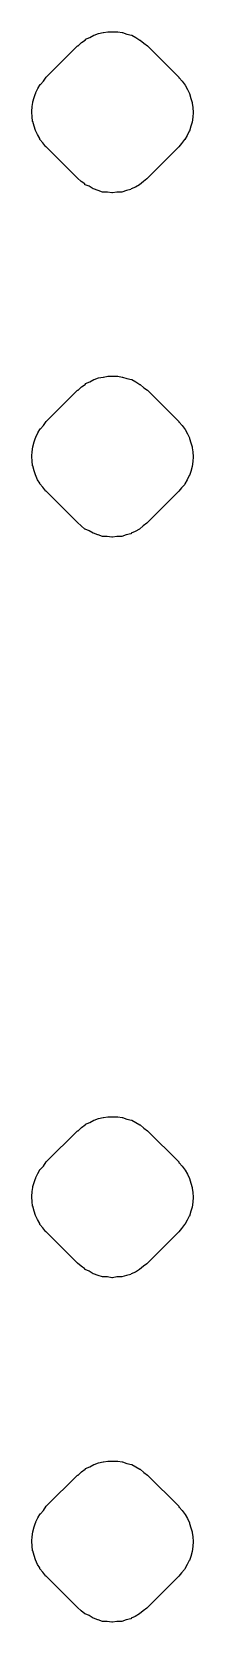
# Model space of a CAD drawing. Extents: x 40 to 70, y -130 to -60.
# Drawn here: x 52.87 to 53.067, y -105.602 to -103.667 of the extents above; entities that cross this region are included whole.
import ezdxf

# ---------------------------------------------------------------- set-up
doc = ezdxf.new("R2010")
doc.units = 0
doc.layers.add('BLACK', color=7, linetype='CONTINUOUS')

msp = doc.modelspace()

# ---------------------------------------------------------------- linework, layer by layer
at = {"layer": 'BLACK', "linetype": 'CONTINUOUS'}
for p, q in [((52.931, -103.68), (52.9354, -103.677)), ((52.9354, -103.677), (52.9355, -103.677)), ((52.9355, -103.677), (52.9356, -103.676)), ((52.9356, -103.676), (52.9357, -103.676)), ((52.9357, -103.676), (52.9358, -103.676)), ((52.9358, -103.676), (52.9408, -103.674)), ((52.9408, -103.674), (52.9458, -103.671)), ((52.9458, -103.671), (52.9459, -103.671)), ((52.9459, -103.671), (52.946, -103.671)), ((52.946, -103.671), (52.9461, -103.671)), ((52.9461, -103.671), (52.9462, -103.671)), ((52.9462, -103.671), (52.9516, -103.669)), ((52.9516, -103.669), (52.957, -103.668)), ((52.957, -103.668), (52.9571, -103.668)), ((52.9571, -103.668), (52.9572, -103.668)), ((52.9572, -103.668), (52.9573, -103.668)), ((52.9573, -103.668), (52.9574, -103.668)), ((52.9574, -103.668), (52.963, -103.667)), ((52.963, -103.667), (52.963, -103.667)), ((52.963, -103.667), (52.9687, -103.667)), ((52.9687, -103.667), (52.9688, -103.667)), ((52.9688, -103.667), (52.9689, -103.667)), ((52.9689, -103.667), (52.969, -103.667)), ((52.969, -103.667), (52.9691, -103.667)), ((52.9691, -103.667), (52.9746, -103.667)), ((52.9746, -103.667), (52.9749, -103.667)), ((52.9749, -103.667), (52.9803, -103.668)), ((52.9803, -103.668), (52.9804, -103.668)), ((52.9804, -103.668), (52.9805, -103.668)), ((52.9805, -103.668), (52.9806, -103.668)), ((52.9806, -103.668), (52.9807, -103.668)), ((52.9807, -103.668), (52.9861, -103.67)), ((52.9861, -103.67), (52.9915, -103.671)), ((52.9915, -103.671), (52.9916, -103.671)), ((52.9916, -103.671), (52.9917, -103.671)), ((52.9917, -103.671), (52.9918, -103.671)), ((52.9918, -103.671), (52.9919, -103.671)), ((52.9919, -103.671), (52.9968, -103.674)), ((52.9968, -103.674), (53.0019, -103.677)), ((53.0019, -103.677), (53.0019, -103.677)), ((53.0019, -103.677), (53.002, -103.677)), ((53.002, -103.677), (53.0021, -103.677)), ((53.0021, -103.677), (53.0022, -103.677)), ((53.0022, -103.677), (53.0065, -103.681)), ((52.888, -103.722), (52.926, -103.684)), ((52.926, -103.684), (52.9263, -103.684)), ((52.9263, -103.684), (52.9263, -103.684)), ((52.9263, -103.684), (52.9264, -103.684)), ((52.9264, -103.684), (52.9265, -103.684)), ((52.9265, -103.684), (52.9265, -103.684)), ((52.9265, -103.684), (52.9265, -103.684)), ((52.9265, -103.684), (52.9266, -103.684)), ((52.9266, -103.684), (52.931, -103.68)), ((53.0065, -103.681), (53.0109, -103.684)), ((53.0109, -103.684), (53.049, -103.722)), ((52.8779, -103.736), (52.8805, -103.731)), ((52.8805, -103.731), (52.8807, -103.731)), ((52.8807, -103.731), (52.8808, -103.731)), ((52.8808, -103.731), (52.8844, -103.727)), ((52.8844, -103.727), (52.888, -103.722)), ((53.049, -103.722), (53.0493, -103.723)), ((53.0493, -103.723), (53.0493, -103.723)), ((53.0493, -103.723), (53.0493, -103.723)), ((53.0493, -103.723), (53.0496, -103.723)), ((53.0496, -103.723), (53.0531, -103.727)), ((53.0531, -103.727), (53.0567, -103.732)), ((53.0567, -103.732), (53.0568, -103.732)), ((53.0568, -103.732), (53.0569, -103.732)), ((53.0569, -103.732), (53.0595, -103.737)), ((52.871, -103.758), (52.8716, -103.753)), ((52.8716, -103.752), (52.8733, -103.747)), ((52.8716, -103.753), (52.8716, -103.752)), ((52.8716, -103.753), (52.8716, -103.753)), ((52.8733, -103.747), (52.875, -103.742)), ((52.875, -103.742), (52.8751, -103.742)), ((52.8751, -103.741), (52.8779, -103.736)), ((52.8751, -103.742), (52.8751, -103.741)), ((53.0595, -103.737), (53.0621, -103.742)), ((53.0621, -103.742), (53.0622, -103.742)), ((53.0622, -103.742), (53.0623, -103.742)), ((53.0623, -103.742), (53.0639, -103.748)), ((53.0639, -103.748), (53.0655, -103.753)), ((53.0655, -103.753), (53.0655, -103.754)), ((53.0655, -103.754), (53.0655, -103.754)), ((53.0655, -103.754), (53.066, -103.759)), ((52.8704, -103.764), (52.871, -103.758)), ((52.8704, -103.765), (52.8704, -103.764)), ((52.8704, -103.764), (52.8704, -103.764)), ((52.8709, -103.77), (52.8704, -103.765)), ((52.8714, -103.776), (52.8709, -103.77)), ((53.066, -103.771), (53.0654, -103.777)), ((53.066, -103.759), (53.0666, -103.765)), ((53.0666, -103.765), (53.066, -103.771)), ((53.0666, -103.765), (53.0665, -103.765)), ((53.0665, -103.765), (53.0666, -103.765)), ((52.8715, -103.776), (52.8714, -103.776)), ((52.8731, -103.782), (52.8715, -103.776)), ((52.8715, -103.776), (52.8715, -103.776)), ((52.8747, -103.787), (52.8731, -103.782)), ((52.8748, -103.787), (52.8747, -103.787)), ((52.8775, -103.792), (52.8748, -103.787)), ((52.8748, -103.787), (52.8748, -103.787)), ((52.8801, -103.797), (52.8775, -103.792)), ((53.0591, -103.793), (53.0564, -103.798)), ((53.0618, -103.788), (53.0591, -103.793)), ((53.0619, -103.788), (53.0618, -103.788)), ((53.062, -103.788), (53.0619, -103.788)), ((53.0636, -103.782), (53.062, -103.788)), ((53.0653, -103.777), (53.0636, -103.782)), ((53.0654, -103.777), (53.0653, -103.777)), ((53.0653, -103.777), (53.0653, -103.777)), ((52.8802, -103.798), (52.8801, -103.797)), ((52.8803, -103.798), (52.8802, -103.798)), ((52.8839, -103.802), (52.8803, -103.798)), ((52.8874, -103.807), (52.8839, -103.802)), ((52.8876, -103.807), (52.8874, -103.807)), ((52.8877, -103.807), (52.8876, -103.807)), ((52.888, -103.807), (52.8877, -103.807)), ((52.8877, -103.807), (52.8877, -103.807)), ((52.926, -103.845), (52.888, -103.807)), ((53.049, -103.807), (53.0109, -103.845)), ((53.0526, -103.803), (53.049, -103.807)), ((53.0562, -103.798), (53.0526, -103.803)), ((53.0563, -103.798), (53.0562, -103.798)), ((53.0564, -103.798), (53.0563, -103.798)), ((52.9304, -103.849), (52.926, -103.845)), ((52.9348, -103.852), (52.9304, -103.849)), ((53.006, -103.849), (53.0015, -103.853)), ((53.0103, -103.846), (53.006, -103.849)), ((53.0104, -103.846), (53.0103, -103.846)), ((53.0105, -103.846), (53.0104, -103.846)), ((53.0106, -103.846), (53.0105, -103.846)), ((53.0105, -103.846), (53.0105, -103.846)), ((53.0109, -103.845), (53.0106, -103.846)), ((53.0106, -103.846), (53.0106, -103.846)), ((53.0106, -103.846), (53.0106, -103.846)), ((52.9348, -103.853), (52.9348, -103.852)), ((52.9349, -103.853), (52.9348, -103.853)), ((52.935, -103.853), (52.9349, -103.853)), ((52.9351, -103.853), (52.935, -103.853)), ((52.9401, -103.855), (52.9351, -103.853)), ((52.945, -103.858), (52.9401, -103.855)), ((52.9451, -103.858), (52.945, -103.858)), ((52.9452, -103.858), (52.9451, -103.858)), ((52.9453, -103.858), (52.9452, -103.858)), ((52.9454, -103.858), (52.9453, -103.858)), ((52.9509, -103.86), (52.9454, -103.858)), ((52.9562, -103.862), (52.9509, -103.86)), ((52.9509, -103.86), (52.9509, -103.86)), ((52.9563, -103.862), (52.9562, -103.862)), ((52.9564, -103.862), (52.9563, -103.862)), ((52.9565, -103.862), (52.9564, -103.862)), ((52.9566, -103.862), (52.9565, -103.862)), ((52.9622, -103.862), (52.9566, -103.862)), ((52.9623, -103.862), (52.9622, -103.862)), ((52.9678, -103.863), (52.9623, -103.862)), ((52.968, -103.863), (52.9678, -103.863)), ((52.9681, -103.863), (52.968, -103.863)), ((52.9682, -103.863), (52.9681, -103.863)), ((52.9683, -103.863), (52.9682, -103.863)), ((52.9739, -103.862), (52.9683, -103.863)), ((52.9795, -103.862), (52.9739, -103.862)), ((52.9796, -103.862), (52.9795, -103.862)), ((52.9797, -103.862), (52.9796, -103.862)), ((52.9798, -103.862), (52.9797, -103.862)), ((52.9799, -103.862), (52.9798, -103.862)), ((52.9854, -103.86), (52.9799, -103.862)), ((52.9908, -103.859), (52.9854, -103.86)), ((52.9909, -103.859), (52.9908, -103.859)), ((52.991, -103.858), (52.9909, -103.859)), ((52.9911, -103.858), (52.991, -103.858)), ((52.991, -103.858), (52.991, -103.858)), ((52.9963, -103.856), (52.9911, -103.858)), ((53.0012, -103.853), (52.9963, -103.856)), ((53.0013, -103.853), (53.0012, -103.853)), ((53.0012, -103.853), (53.0012, -103.853)), ((53.0014, -103.853), (53.0013, -103.853)), ((53.0015, -103.853), (53.0014, -103.853)), ((52.888, -104.141), (52.926, -104.103)), ((52.926, -104.103), (52.9263, -104.103)), ((52.9263, -104.103), (52.9263, -104.103)), ((52.9263, -104.103), (52.9264, -104.103)), ((52.9264, -104.103), (52.9265, -104.103)), ((52.9265, -104.103), (52.9265, -104.103)), ((52.9265, -104.103), (52.9265, -104.103)), ((52.9265, -104.103), (52.9266, -104.103)), ((52.9266, -104.103), (52.931, -104.099)), ((52.931, -104.099), (52.9354, -104.096)), ((52.9354, -104.096), (52.9355, -104.096)), ((52.9355, -104.096), (52.9356, -104.096)), ((52.9356, -104.096), (52.9357, -104.095)), ((52.9357, -104.095), (52.9358, -104.095)), ((52.9358, -104.095), (52.9408, -104.093)), ((52.9408, -104.093), (52.9458, -104.09)), ((52.9458, -104.09), (52.9459, -104.09)), ((52.9459, -104.09), (52.946, -104.09)), ((52.946, -104.09), (52.9461, -104.09)), ((52.9461, -104.09), (52.9462, -104.09)), ((52.9462, -104.09), (52.9516, -104.088)), ((52.9516, -104.088), (52.957, -104.087)), ((52.957, -104.087), (52.9571, -104.087)), ((52.9571, -104.087), (52.9572, -104.087)), ((52.9572, -104.087), (52.9573, -104.087)), ((52.9573, -104.087), (52.9574, -104.087)), ((52.9574, -104.087), (52.963, -104.086)), ((52.963, -104.086), (52.963, -104.086)), ((52.963, -104.086), (52.9687, -104.086)), ((52.9687, -104.086), (52.9688, -104.086)), ((52.9688, -104.086), (52.9689, -104.086)), ((52.9689, -104.086), (52.969, -104.086)), ((52.969, -104.086), (52.9691, -104.086)), ((52.9691, -104.086), (52.9746, -104.086)), ((52.9746, -104.086), (52.9749, -104.086)), ((52.9749, -104.086), (52.9803, -104.087)), ((52.9803, -104.087), (52.9804, -104.087)), ((52.9804, -104.087), (52.9805, -104.087)), ((52.9805, -104.087), (52.9806, -104.087)), ((52.9806, -104.087), (52.9807, -104.087)), ((52.9807, -104.087), (52.9861, -104.089)), ((52.9861, -104.089), (52.9915, -104.09)), ((52.9915, -104.09), (52.9916, -104.09)), ((52.9916, -104.09), (52.9917, -104.09)), ((52.9917, -104.09), (52.9918, -104.09)), ((52.9918, -104.09), (52.9919, -104.09)), ((52.9919, -104.09), (52.9968, -104.093)), ((52.9968, -104.093), (53.0019, -104.096)), ((53.0019, -104.096), (53.0019, -104.096)), ((53.0019, -104.096), (53.002, -104.096)), ((53.002, -104.096), (53.0021, -104.096)), ((53.0021, -104.096), (53.0022, -104.096)), ((53.0022, -104.096), (53.0065, -104.1)), ((53.0065, -104.1), (53.0109, -104.103)), ((53.0109, -104.103), (53.049, -104.141)), ((52.8844, -104.146), (52.888, -104.141)), ((53.049, -104.141), (53.0493, -104.142)), ((52.8733, -104.166), (52.875, -104.161)), ((52.875, -104.161), (52.8751, -104.161)), ((52.8751, -104.16), (52.8778, -104.155)), ((52.8751, -104.161), (52.8751, -104.16)), ((52.8778, -104.155), (52.8805, -104.15)), ((52.8805, -104.15), (52.8807, -104.15)), ((52.8807, -104.15), (52.8808, -104.15)), ((52.8808, -104.15), (52.8844, -104.146)), ((53.0493, -104.142), (53.0493, -104.142)), ((53.0493, -104.142), (53.0493, -104.142)), ((53.0493, -104.142), (53.0496, -104.142)), ((53.0496, -104.142), (53.0531, -104.146)), ((53.0531, -104.146), (53.0567, -104.151)), ((53.0567, -104.151), (53.0568, -104.151)), ((53.0568, -104.151), (53.0569, -104.151)), ((53.0569, -104.151), (53.0595, -104.156)), ((53.0595, -104.156), (53.0621, -104.161)), ((53.0621, -104.161), (53.0622, -104.161)), ((53.0622, -104.161), (53.0623, -104.162)), ((52.8704, -104.183), (52.871, -104.178)), ((52.871, -104.178), (52.8716, -104.172)), ((52.8716, -104.172), (52.8733, -104.166)), ((52.8716, -104.172), (52.8716, -104.172)), ((52.8716, -104.172), (52.8716, -104.172)), ((53.0623, -104.162), (53.0639, -104.167)), ((53.0639, -104.167), (53.0655, -104.172)), ((53.0655, -104.172), (53.0655, -104.173)), ((53.0655, -104.173), (53.0655, -104.173)), ((53.0655, -104.173), (53.066, -104.178)), ((53.066, -104.178), (53.0666, -104.184)), ((52.8704, -104.184), (52.8704, -104.183)), ((52.8704, -104.183), (52.8704, -104.183)), ((52.8709, -104.189), (52.8704, -104.184)), ((52.8714, -104.195), (52.8709, -104.189)), ((52.8715, -104.195), (52.8714, -104.195)), ((52.8731, -104.201), (52.8715, -104.195)), ((52.8715, -104.195), (52.8715, -104.195)), ((53.0653, -104.196), (53.0636, -104.202)), ((53.0654, -104.196), (53.0653, -104.196)), ((53.0653, -104.196), (53.0653, -104.196)), ((53.066, -104.19), (53.0654, -104.196)), ((53.0666, -104.184), (53.066, -104.19)), ((53.0666, -104.184), (53.0665, -104.184)), ((53.0665, -104.184), (53.0666, -104.184)), ((52.8747, -104.206), (52.8731, -104.201)), ((52.8748, -104.206), (52.8747, -104.206)), ((52.8775, -104.212), (52.8748, -104.206)), ((52.8748, -104.206), (52.8748, -104.206)), ((52.8801, -104.216), (52.8775, -104.212)), ((52.8802, -104.217), (52.8801, -104.216)), ((52.8803, -104.217), (52.8802, -104.217)), ((52.8839, -104.221), (52.8803, -104.217)), ((53.0562, -104.218), (53.0526, -104.222)), ((53.0563, -104.217), (53.0562, -104.218)), ((53.0564, -104.217), (53.0563, -104.217)), ((53.0591, -104.212), (53.0564, -104.217)), ((53.0618, -104.207), (53.0591, -104.212)), ((53.0619, -104.207), (53.0618, -104.207)), ((53.062, -104.207), (53.0619, -104.207)), ((53.0636, -104.202), (53.062, -104.207)), ((52.8874, -104.226), (52.8839, -104.221)), ((52.8876, -104.226), (52.8874, -104.226)), ((52.8877, -104.226), (52.8876, -104.226)), ((52.888, -104.226), (52.8877, -104.226)), ((52.8877, -104.226), (52.8877, -104.226)), ((52.926, -104.264), (52.888, -104.226)), ((53.049, -104.226), (53.0109, -104.264)), ((53.0526, -104.222), (53.049, -104.226)), ((52.9304, -104.268), (52.926, -104.264)), ((52.9348, -104.272), (52.9304, -104.268)), ((52.9349, -104.272), (52.9348, -104.272)), ((52.9348, -104.272), (52.9348, -104.272)), ((52.935, -104.272), (52.9349, -104.272)), ((52.9351, -104.272), (52.935, -104.272)), ((52.9401, -104.274), (52.9351, -104.272)), ((52.945, -104.277), (52.9401, -104.274)), ((52.9451, -104.277), (52.945, -104.277)), ((52.9452, -104.277), (52.9451, -104.277)), ((52.9453, -104.277), (52.9452, -104.277)), ((52.9454, -104.277), (52.9453, -104.277)), ((52.9507, -104.279), (52.9454, -104.277)), ((52.9911, -104.277), (52.991, -104.277)), ((52.991, -104.277), (52.991, -104.278)), ((52.9961, -104.275), (52.9911, -104.277)), ((53.0012, -104.272), (52.9961, -104.275)), ((53.0013, -104.272), (53.0012, -104.272)), ((53.0012, -104.272), (53.0012, -104.272)), ((53.0014, -104.272), (53.0013, -104.272)), ((53.0015, -104.272), (53.0014, -104.272)), ((53.0059, -104.268), (53.0015, -104.272)), ((53.0103, -104.265), (53.0059, -104.268)), ((53.0104, -104.265), (53.0103, -104.265)), ((53.0105, -104.265), (53.0104, -104.265)), ((53.0106, -104.265), (53.0105, -104.265)), ((53.0105, -104.265), (53.0105, -104.265)), ((53.0109, -104.264), (53.0106, -104.265)), ((53.0106, -104.265), (53.0106, -104.265)), ((53.0106, -104.265), (53.0106, -104.265)), ((52.9509, -104.279), (52.9507, -104.279)), ((52.9562, -104.281), (52.9509, -104.279)), ((52.9563, -104.281), (52.9562, -104.281)), ((52.9564, -104.281), (52.9563, -104.281)), ((52.9565, -104.281), (52.9564, -104.281)), ((52.9566, -104.281), (52.9565, -104.281)), ((52.9621, -104.281), (52.9566, -104.281)), ((52.9622, -104.281), (52.9621, -104.281)), ((52.9678, -104.282), (52.9622, -104.281)), ((52.968, -104.282), (52.9678, -104.282)), ((52.9681, -104.282), (52.968, -104.282)), ((52.9682, -104.282), (52.9681, -104.282)), ((52.9683, -104.282), (52.9682, -104.282)), ((52.9738, -104.281), (52.9683, -104.282)), ((52.9795, -104.281), (52.9738, -104.281)), ((52.9796, -104.281), (52.9795, -104.281)), ((52.9797, -104.281), (52.9796, -104.281)), ((52.9798, -104.281), (52.9797, -104.281)), ((52.9799, -104.281), (52.9798, -104.281)), ((52.9853, -104.279), (52.9799, -104.281)), ((52.9908, -104.278), (52.9853, -104.279)), ((52.9909, -104.278), (52.9908, -104.278)), ((52.991, -104.278), (52.9909, -104.278)), ((52.9408, -104.994), (52.9458, -104.991)), ((52.9458, -104.991), (52.9459, -104.991)), ((52.9459, -104.991), (52.946, -104.991)), ((52.946, -104.991), (52.9461, -104.991)), ((52.9461, -104.991), (52.9462, -104.991)), ((52.9462, -104.991), (52.9516, -104.989)), ((52.9516, -104.989), (52.957, -104.988)), ((52.957, -104.988), (52.9571, -104.988)), ((52.9571, -104.988), (52.9572, -104.988)), ((52.9572, -104.988), (52.9573, -104.988)), ((52.9573, -104.988), (52.9574, -104.988)), ((52.9574, -104.988), (52.963, -104.987)), ((52.963, -104.987), (52.963, -104.987)), ((52.963, -104.987), (52.9687, -104.987)), ((52.9687, -104.987), (52.9688, -104.987)), ((52.9688, -104.987), (52.9689, -104.987)), ((52.9689, -104.987), (52.969, -104.987)), ((52.969, -104.987), (52.9691, -104.987)), ((52.9691, -104.987), (52.9746, -104.987)), ((52.9746, -104.987), (52.9749, -104.987)), ((52.9749, -104.987), (52.9803, -104.988)), ((52.9803, -104.988), (52.9804, -104.988)), ((52.9804, -104.988), (52.9805, -104.988)), ((52.9805, -104.988), (52.9806, -104.988)), ((52.9806, -104.988), (52.9807, -104.988)), ((52.9807, -104.988), (52.9861, -104.99)), ((52.9861, -104.99), (52.9915, -104.991)), ((52.9915, -104.991), (52.9916, -104.991)), ((52.9916, -104.991), (52.9917, -104.991)), ((52.9917, -104.991), (52.9918, -104.991)), ((52.9918, -104.991), (52.9919, -104.991)), ((52.9919, -104.991), (52.9968, -104.994)), ((52.888, -105.042), (52.926, -105.004)), ((52.926, -105.004), (52.9263, -105.004)), ((52.9263, -105.004), (52.9263, -105.004)), ((52.9263, -105.004), (52.9264, -105.004)), ((52.9264, -105.004), (52.9265, -105.004)), ((52.9265, -105.004), (52.9265, -105.004)), ((52.9265, -105.004), (52.9265, -105.004)), ((52.9265, -105.004), (52.9266, -105.004)), ((52.9266, -105.004), (52.931, -105)), ((52.931, -105), (52.9354, -104.997)), ((52.9354, -104.997), (52.9355, -104.997)), ((52.9355, -104.997), (52.9356, -104.996)), ((52.9356, -104.996), (52.9357, -104.996)), ((52.9357, -104.996), (52.9358, -104.996)), ((52.9358, -104.996), (52.9408, -104.994)), ((52.9968, -104.994), (53.0019, -104.997)), ((53.0019, -104.997), (53.0019, -104.997)), ((53.0019, -104.997), (53.002, -104.997)), ((53.002, -104.997), (53.0021, -104.997)), ((53.0021, -104.997), (53.0022, -104.997)), ((53.0022, -104.997), (53.0065, -105.001)), ((53.0065, -105.001), (53.0109, -105.004)), ((53.0109, -105.004), (53.049, -105.042)), ((52.8779, -105.056), (52.8805, -105.051)), ((52.8805, -105.051), (52.8807, -105.051)), ((52.8807, -105.051), (52.8808, -105.051)), ((52.8808, -105.051), (52.8844, -105.047)), ((52.8844, -105.047), (52.888, -105.042)), ((53.049, -105.042), (53.0493, -105.043)), ((53.0493, -105.043), (53.0493, -105.043)), ((53.0493, -105.043), (53.0493, -105.043)), ((53.0493, -105.043), (53.0496, -105.043)), ((53.0496, -105.043), (53.0531, -105.047)), ((53.0531, -105.047), (53.0567, -105.052)), ((52.8716, -105.072), (52.8733, -105.067)), ((52.8733, -105.067), (52.875, -105.062)), ((52.875, -105.062), (52.8751, -105.062)), ((52.8751, -105.061), (52.8779, -105.056)), ((52.8751, -105.062), (52.8751, -105.061)), ((53.0567, -105.052), (53.0568, -105.052)), ((53.0568, -105.052), (53.0569, -105.052)), ((53.0569, -105.052), (53.0595, -105.057)), ((53.0595, -105.057), (53.0621, -105.062)), ((53.0621, -105.062), (53.0622, -105.062)), ((53.0622, -105.062), (53.0623, -105.062)), ((53.0623, -105.062), (53.0639, -105.068)), ((53.0639, -105.068), (53.0655, -105.073)), ((52.8704, -105.084), (52.871, -105.078)), ((52.8704, -105.085), (52.8704, -105.084)), ((52.8704, -105.084), (52.8704, -105.084)), ((52.8709, -105.09), (52.8704, -105.085)), ((52.871, -105.078), (52.8716, -105.073)), ((52.8716, -105.073), (52.8716, -105.072)), ((52.8716, -105.073), (52.8716, -105.073)), ((53.0655, -105.073), (53.0655, -105.074)), ((53.0655, -105.074), (53.0655, -105.074)), ((53.0655, -105.074), (53.066, -105.079)), ((53.066, -105.079), (53.0666, -105.085)), ((53.0666, -105.085), (53.066, -105.091)), ((53.0666, -105.085), (53.0665, -105.085)), ((53.0665, -105.085), (53.0666, -105.085)), ((52.8714, -105.096), (52.8709, -105.09)), ((52.8715, -105.096), (52.8714, -105.096)), ((52.8731, -105.102), (52.8715, -105.096)), ((52.8715, -105.096), (52.8715, -105.096)), ((52.8747, -105.107), (52.8731, -105.102)), ((52.8748, -105.107), (52.8747, -105.107)), ((52.8775, -105.112), (52.8748, -105.107)), ((52.8748, -105.107), (52.8748, -105.107)), ((53.0618, -105.108), (53.0591, -105.113)), ((53.0619, -105.108), (53.0618, -105.108)), ((53.062, -105.108), (53.0619, -105.108)), ((53.0636, -105.102), (53.062, -105.108)), ((53.0653, -105.097), (53.0636, -105.102)), ((53.0654, -105.097), (53.0653, -105.097)), ((53.0653, -105.097), (53.0653, -105.097)), ((53.066, -105.091), (53.0654, -105.097)), ((52.8801, -105.117), (52.8775, -105.112)), ((52.8802, -105.118), (52.8801, -105.117)), ((52.8803, -105.118), (52.8802, -105.118)), ((52.8839, -105.122), (52.8803, -105.118)), ((52.8874, -105.127), (52.8839, -105.122)), ((52.8876, -105.127), (52.8874, -105.127)), ((52.8877, -105.127), (52.8876, -105.127)), ((52.888, -105.127), (52.8877, -105.127)), ((52.8877, -105.127), (52.8877, -105.127)), ((52.926, -105.165), (52.888, -105.127)), ((53.049, -105.127), (53.0109, -105.165)), ((53.0526, -105.123), (53.049, -105.127)), ((53.0562, -105.118), (53.0526, -105.123)), ((53.0563, -105.118), (53.0562, -105.118)), ((53.0564, -105.118), (53.0563, -105.118)), ((53.0591, -105.113), (53.0564, -105.118)), ((52.9304, -105.169), (52.926, -105.165)), ((53.0103, -105.166), (53.006, -105.169)), ((53.0104, -105.166), (53.0103, -105.166)), ((53.0105, -105.166), (53.0104, -105.166)), ((53.0106, -105.166), (53.0105, -105.166)), ((53.0105, -105.166), (53.0105, -105.166)), ((53.0109, -105.165), (53.0106, -105.166)), ((53.0106, -105.166), (53.0106, -105.166)), ((53.0106, -105.166), (53.0106, -105.166)), ((52.9348, -105.172), (52.9304, -105.169)), ((52.9348, -105.173), (52.9348, -105.172)), ((52.9349, -105.173), (52.9348, -105.173)), ((52.935, -105.173), (52.9349, -105.173)), ((52.9351, -105.173), (52.935, -105.173)), ((52.9401, -105.175), (52.9351, -105.173)), ((52.945, -105.178), (52.9401, -105.175)), ((52.9451, -105.178), (52.945, -105.178)), ((52.9452, -105.178), (52.9451, -105.178)), ((52.9453, -105.178), (52.9452, -105.178)), ((52.9454, -105.178), (52.9453, -105.178)), ((52.9509, -105.18), (52.9454, -105.178)), ((52.9562, -105.182), (52.9509, -105.18)), ((52.9509, -105.18), (52.9509, -105.18)), ((52.9563, -105.182), (52.9562, -105.182)), ((52.9564, -105.182), (52.9563, -105.182)), ((52.9565, -105.182), (52.9564, -105.182)), ((52.9566, -105.182), (52.9565, -105.182)), ((52.9622, -105.182), (52.9566, -105.182)), ((52.9623, -105.182), (52.9622, -105.182)), ((52.9678, -105.183), (52.9623, -105.182)), ((52.968, -105.183), (52.9678, -105.183)), ((52.9681, -105.183), (52.968, -105.183)), ((52.9682, -105.183), (52.9681, -105.183)), ((52.9683, -105.183), (52.9682, -105.183)), ((52.9739, -105.182), (52.9683, -105.183)), ((52.9795, -105.182), (52.9739, -105.182)), ((52.9796, -105.182), (52.9795, -105.182)), ((52.9797, -105.182), (52.9796, -105.182)), ((52.9798, -105.182), (52.9797, -105.182)), ((52.9799, -105.182), (52.9798, -105.182)), ((52.9854, -105.18), (52.9799, -105.182)), ((52.9908, -105.179), (52.9854, -105.18)), ((52.9909, -105.179), (52.9908, -105.179)), ((52.991, -105.178), (52.9909, -105.179)), ((52.9911, -105.178), (52.991, -105.178)), ((52.991, -105.178), (52.991, -105.178)), ((52.9963, -105.176), (52.9911, -105.178)), ((53.0012, -105.173), (52.9963, -105.176)), ((53.0013, -105.173), (53.0012, -105.173)), ((53.0012, -105.173), (53.0012, -105.173)), ((53.0014, -105.173), (53.0013, -105.173)), ((53.0015, -105.173), (53.0014, -105.173)), ((53.006, -105.169), (53.0015, -105.173)), ((52.931, -105.419), (52.9354, -105.416)), ((52.9354, -105.416), (52.9355, -105.416)), ((52.9355, -105.416), (52.9356, -105.416)), ((52.9356, -105.416), (52.9357, -105.415)), ((52.9357, -105.415), (52.9358, -105.415)), ((52.9358, -105.415), (52.9408, -105.413)), ((52.9408, -105.413), (52.9458, -105.41)), ((52.9458, -105.41), (52.9459, -105.41)), ((52.9459, -105.41), (52.946, -105.41)), ((52.946, -105.41), (52.9461, -105.41)), ((52.9461, -105.41), (52.9462, -105.41)), ((52.9462, -105.41), (52.9516, -105.408)), ((52.9516, -105.408), (52.957, -105.407)), ((52.957, -105.407), (52.9571, -105.407)), ((52.9571, -105.407), (52.9572, -105.407)), ((52.9572, -105.407), (52.9573, -105.407)), ((52.9573, -105.407), (52.9574, -105.407)), ((52.9574, -105.407), (52.963, -105.406)), ((52.963, -105.406), (52.963, -105.406)), ((52.963, -105.406), (52.9687, -105.406)), ((52.9687, -105.406), (52.9688, -105.406)), ((52.9688, -105.406), (52.9689, -105.406)), ((52.9689, -105.406), (52.969, -105.406)), ((52.969, -105.406), (52.9691, -105.406)), ((52.9691, -105.406), (52.9746, -105.406)), ((52.9746, -105.406), (52.9749, -105.406)), ((52.9749, -105.406), (52.9803, -105.407)), ((52.9803, -105.407), (52.9804, -105.407)), ((52.9804, -105.407), (52.9805, -105.407)), ((52.9805, -105.407), (52.9806, -105.407)), ((52.9806, -105.407), (52.9807, -105.407)), ((52.9807, -105.407), (52.9861, -105.409)), ((52.9861, -105.409), (52.9915, -105.41)), ((52.9915, -105.41), (52.9916, -105.41)), ((52.9916, -105.41), (52.9917, -105.41)), ((52.9917, -105.41), (52.9918, -105.41)), ((52.9918, -105.41), (52.9919, -105.41)), ((52.9919, -105.41), (52.9968, -105.413)), ((52.9968, -105.413), (53.0019, -105.416)), ((53.0019, -105.416), (53.0019, -105.416)), ((53.0019, -105.416), (53.002, -105.416)), ((53.002, -105.416), (53.0021, -105.416)), ((53.0021, -105.416), (53.0022, -105.416)), ((53.0022, -105.416), (53.0065, -105.42)), ((52.888, -105.461), (52.926, -105.423)), ((52.926, -105.423), (52.9263, -105.423)), ((52.9263, -105.423), (52.9263, -105.423)), ((52.9263, -105.423), (52.9264, -105.423)), ((52.9264, -105.423), (52.9265, -105.423)), ((52.9265, -105.423), (52.9265, -105.423)), ((52.9265, -105.423), (52.9265, -105.423)), ((52.9265, -105.423), (52.9266, -105.423)), ((52.9266, -105.423), (52.931, -105.419)), ((53.0065, -105.42), (53.0109, -105.423)), ((53.0109, -105.423), (53.049, -105.461)), ((52.8751, -105.48), (52.8778, -105.475)), ((52.8778, -105.475), (52.8805, -105.47)), ((52.8805, -105.47), (52.8807, -105.47)), ((52.8807, -105.47), (52.8808, -105.47)), ((52.8808, -105.47), (52.8844, -105.466)), ((52.8844, -105.466), (52.888, -105.461)), ((53.049, -105.461), (53.0493, -105.462)), ((53.0493, -105.462), (53.0493, -105.462)), ((53.0493, -105.462), (53.0493, -105.462)), ((53.0493, -105.462), (53.0496, -105.462)), ((53.0496, -105.462), (53.0531, -105.466)), ((53.0531, -105.466), (53.0567, -105.471)), ((53.0567, -105.471), (53.0568, -105.471)), ((53.0568, -105.471), (53.0569, -105.471)), ((53.0569, -105.471), (53.0595, -105.476)), ((53.0595, -105.476), (53.0621, -105.481)), ((52.871, -105.498), (52.8716, -105.492)), ((52.8716, -105.492), (52.8733, -105.486)), ((52.8716, -105.492), (52.8716, -105.492)), ((52.8716, -105.492), (52.8716, -105.492)), ((52.8733, -105.486), (52.875, -105.481)), ((52.875, -105.481), (52.8751, -105.481)), ((52.8751, -105.481), (52.8751, -105.48)), ((53.0621, -105.481), (53.0622, -105.481)), ((53.0622, -105.481), (53.0623, -105.482)), ((53.0623, -105.482), (53.0639, -105.487)), ((53.0639, -105.487), (53.0655, -105.492)), ((53.0655, -105.492), (53.0655, -105.493)), ((53.0655, -105.493), (53.0655, -105.493)), ((53.0655, -105.493), (53.066, -105.498)), ((52.8704, -105.503), (52.871, -105.498)), ((52.8704, -105.504), (52.8704, -105.503)), ((52.8704, -105.503), (52.8704, -105.503)), ((52.8709, -105.509), (52.8704, -105.504)), ((52.8714, -105.515), (52.8709, -105.509)), ((52.8715, -105.515), (52.8714, -105.515)), ((52.8731, -105.521), (52.8715, -105.515)), ((52.8715, -105.515), (52.8715, -105.515)), ((53.066, -105.51), (53.0654, -105.516)), ((53.066, -105.498), (53.0666, -105.504)), ((53.0666, -105.504), (53.066, -105.51)), ((53.0666, -105.504), (53.0665, -105.504)), ((53.0665, -105.504), (53.0666, -105.504)), ((52.8747, -105.526), (52.8731, -105.521)), ((52.8748, -105.526), (52.8747, -105.526)), ((52.8775, -105.532), (52.8748, -105.526)), ((52.8748, -105.526), (52.8748, -105.526)), ((52.8801, -105.536), (52.8775, -105.532)), ((53.0591, -105.532), (53.0564, -105.537)), ((53.0618, -105.527), (53.0591, -105.532)), ((53.0619, -105.527), (53.0618, -105.527)), ((53.062, -105.527), (53.0619, -105.527)), ((53.0636, -105.522), (53.062, -105.527)), ((53.0653, -105.516), (53.0636, -105.522)), ((53.0654, -105.516), (53.0653, -105.516)), ((53.0653, -105.516), (53.0653, -105.516)), ((52.8802, -105.537), (52.8801, -105.536)), ((52.8803, -105.537), (52.8802, -105.537)), ((52.8839, -105.541), (52.8803, -105.537)), ((52.8874, -105.546), (52.8839, -105.541)), ((52.8876, -105.546), (52.8874, -105.546)), ((52.8877, -105.546), (52.8876, -105.546)), ((52.888, -105.546), (52.8877, -105.546)), ((52.8877, -105.546), (52.8877, -105.546)), ((52.926, -105.584), (52.888, -105.546)), ((53.049, -105.546), (53.0109, -105.584)), ((53.0526, -105.542), (53.049, -105.546)), ((53.0562, -105.538), (53.0526, -105.542)), ((53.0563, -105.537), (53.0562, -105.538)), ((53.0564, -105.537), (53.0563, -105.537)), ((52.9304, -105.588), (52.926, -105.584)), ((52.9348, -105.592), (52.9304, -105.588)), ((52.9349, -105.592), (52.9348, -105.592)), ((52.9348, -105.592), (52.9348, -105.592)), ((52.935, -105.592), (52.9349, -105.592)), ((52.9351, -105.592), (52.935, -105.592)), ((52.9401, -105.594), (52.9351, -105.592)), ((53.0012, -105.592), (52.9961, -105.595)), ((53.0013, -105.592), (53.0012, -105.592)), ((53.0012, -105.592), (53.0012, -105.592)), ((53.0014, -105.592), (53.0013, -105.592)), ((53.0015, -105.592), (53.0014, -105.592)), ((53.0059, -105.588), (53.0015, -105.592)), ((53.0103, -105.585), (53.0059, -105.588)), ((53.0104, -105.585), (53.0103, -105.585)), ((53.0105, -105.585), (53.0104, -105.585)), ((53.0106, -105.585), (53.0105, -105.585)), ((53.0105, -105.585), (53.0105, -105.585)), ((53.0109, -105.584), (53.0106, -105.585)), ((53.0106, -105.585), (53.0106, -105.585)), ((53.0106, -105.585), (53.0106, -105.585)), ((52.945, -105.597), (52.9401, -105.594)), ((52.9451, -105.597), (52.945, -105.597)), ((52.9452, -105.597), (52.9451, -105.597)), ((52.9453, -105.597), (52.9452, -105.597)), ((52.9454, -105.597), (52.9453, -105.597)), ((52.9507, -105.599), (52.9454, -105.597)), ((52.9509, -105.599), (52.9507, -105.599)), ((52.9562, -105.601), (52.9509, -105.599)), ((52.9563, -105.601), (52.9562, -105.601)), ((52.9564, -105.601), (52.9563, -105.601)), ((52.9565, -105.601), (52.9564, -105.601)), ((52.9566, -105.601), (52.9565, -105.601)), ((52.9621, -105.601), (52.9566, -105.601)), ((52.9622, -105.601), (52.9621, -105.601)), ((52.9678, -105.602), (52.9622, -105.601)), ((52.968, -105.602), (52.9678, -105.602)), ((52.9681, -105.602), (52.968, -105.602)), ((52.9682, -105.602), (52.9681, -105.602)), ((52.9683, -105.602), (52.9682, -105.602)), ((52.9738, -105.601), (52.9683, -105.602)), ((52.9795, -105.601), (52.9738, -105.601)), ((52.9796, -105.601), (52.9795, -105.601)), ((52.9797, -105.601), (52.9796, -105.601)), ((52.9798, -105.601), (52.9797, -105.601)), ((52.9799, -105.601), (52.9798, -105.601)), ((52.9853, -105.599), (52.9799, -105.601)), ((52.9908, -105.598), (52.9853, -105.599)), ((52.9909, -105.598), (52.9908, -105.598)), ((52.991, -105.598), (52.9909, -105.598)), ((52.9911, -105.597), (52.991, -105.597)), ((52.991, -105.597), (52.991, -105.598)), ((52.9961, -105.595), (52.9911, -105.597))]:
    msp.add_line(p, q, dxfattribs=at)

doc.saveas('drawing.dxf')
